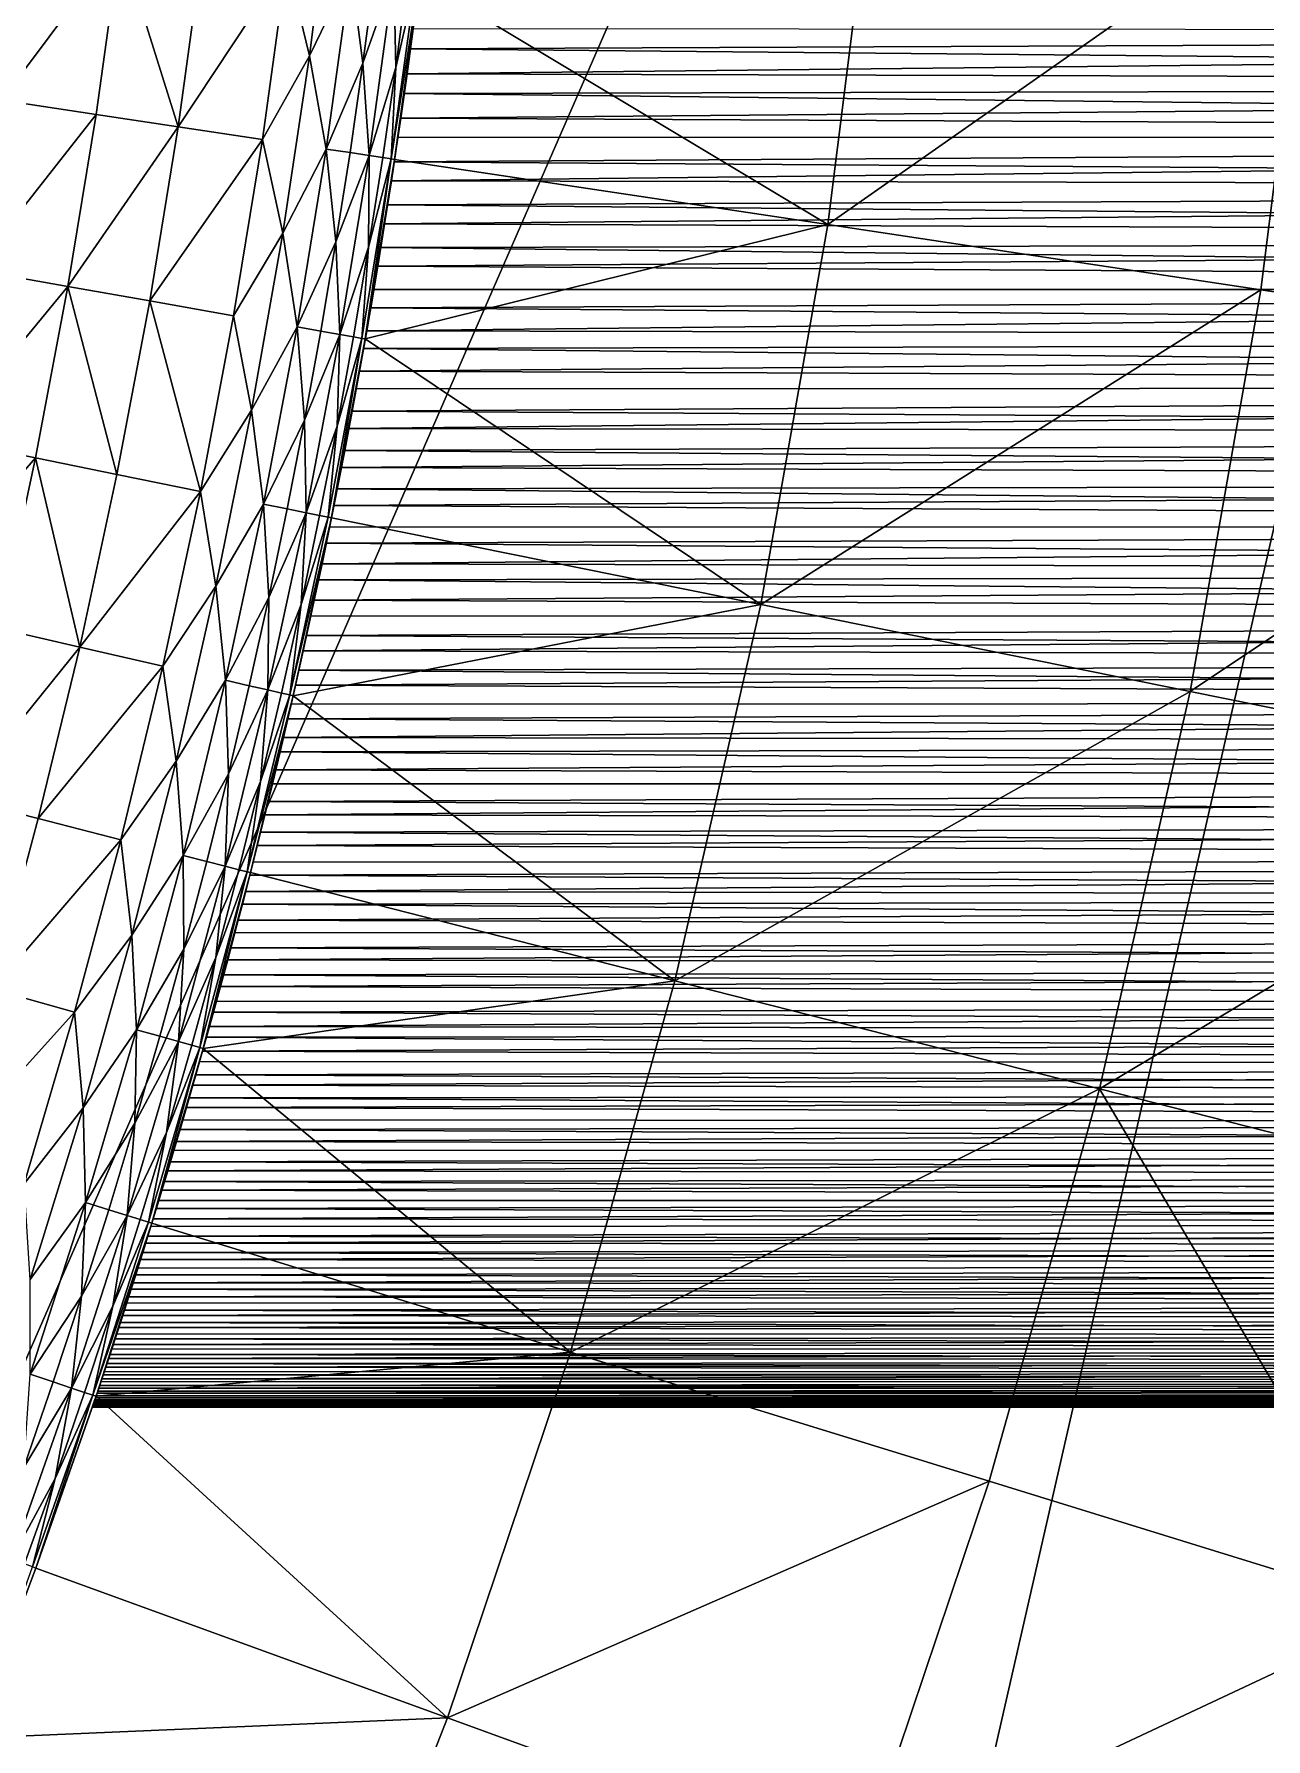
# Model space of a CAD drawing. Header units: millimetres. Extents: x -3250 to 6200, y -3250 to 3250.
# Drawn here: x 2349 to 2770, y -914 to -330 of the extents above; entities that cross this region are included whole.
import ezdxf

# ---------------------------------------------------------------- set-up
doc = ezdxf.new("R2010")
doc.units = ezdxf.units.MM
doc.header["$MEASUREMENT"] = 0
doc.layers.add('MESH_3D', color=2, linetype='CONTINUOUS')

msp = doc.modelspace()

# ---------------------------------------------------------------- linework, layer by layer
at = {"layer": 'MESH_3D'}
for points in [[(2150.48, 2436.79, 32500), (-2326.57, -2269.27, 32500), (3105.61, 957.95, 32500)], [(3105.61, 957.95, 32500), (-2326.57, -2269.27, 32500), (-1962.36, -2590.68, 32500)], [(3105.61, 957.95, 32500), (-1962.36, -2590.68, 32500), (-1625, -2814.58, 32500)], [(3105.61, 957.95, 32500), (-1625, -2814.58, 32500), (-723.19, -3168.52, 32500)], [(3105.61, 957.95, 32500), (-723.19, -3168.52, 32500), (1410.12, -2928.15, 32500)], [(3105.61, 957.95, 32500), (1410.12, -2928.15, 32500), (2382.42, -2210.56, 32500)], [(3105.61, 957.95, 32500), (2382.42, -2210.56, 32500), (3185.56, -643.97, 32500)], [(2636.83, -263.85, 24200), (2620.4, -394.96, 24200), (2480.6, -310.86, 24000)], [(2786.09, -278.79, 24400), (2620.4, -394.96, 24200), (2636.83, -263.85, 24200)], [(2450.56, -276.11, -205.25), (2442.91, -337.12, -205.25), (2435.18, -305.17, -238.11)], [(2450.56, -276.11, -205.25), (2457.04, -307.91, -171.85), (2442.91, -337.12, -205.25)], [(2786.09, -278.79, 24400), (2768.73, -417.32, 24400), (2620.4, -394.96, 24200)], [(2917.05, -439.67, 24600), (2768.73, -417.32, 24400), (2786.09, -278.79, 24400)], [(2378.03, -298.01, -355.73), (2337.52, -352.33, -406.77), (2345.58, -293.94, -406.77)], [(2378.03, -298.01, -355.73), (2369.86, -357.2, -355.73), (2337.52, -352.33, -406.77)], [(2397.94, -361.43, -303.82), (2369.86, -357.2, -355.73), (2378.03, -298.01, -355.73)], [(2406.21, -301.54, -303.82), (2397.94, -361.43, -303.82), (2378.03, -298.01, -355.73)], [(2435.18, -305.17, -238.11), (2397.94, -361.43, -303.82), (2406.21, -301.54, -303.82)], [(2435.18, -305.17, -238.11), (2426.81, -365.78, -238.11), (2397.94, -361.43, -303.82)], [(2442.91, -337.12, -205.25), (2426.81, -365.78, -238.11), (2435.18, -305.17, -238.11)], [(2442.91, -337.12, -205.25), (2457.04, -307.91, -171.85), (2448.6, -369.07, -171.85)], [(2461.23, -339.65, -138.74), (2448.6, -369.07, -171.85), (2457.04, -307.91, -171.85)], [(2465.27, -308.94, -138.74), (2461.23, -339.65, -138.74), (2457.04, -307.91, -171.85)], [(2465.27, -308.94, -138.74), (2471.79, -309.76, -105.25), (2461.23, -339.65, -138.74)], [(2461.23, -339.65, -138.74), (2471.79, -309.76, -105.25), (2463.3, -371.28, -105.25)], [(2472.43, -341.19, -71.93), (2463.3, -371.28, -105.25), (2471.79, -309.76, -105.25)], [(2479.43, -310.71, -38.42), (2480.6, -310.86), (2470.91, -372.43, -38.42)], [(2472.43, -341.19, -71.93), (2479.43, -310.71, -38.42), (2470.91, -372.43, -38.42)], [(2470.91, -372.43, -38.42), (2480.6, -310.86), (2472.08, -372.61)], [(2476.49, -310.34, -71.93), (2472.43, -341.19, -71.93), (2471.79, -309.76, -105.25)], [(2480.6, -310.86), (2477.49, -334.73, 473.39), (2472.08, -372.61)], [(2480.6, -310.86, 24000), (2472.08, -372.61, 24000), (2476.32, -343.29, 1922.6)], [(2620.4, -394.96, 24200), (2472.08, -372.61, 24000), (2480.6, -310.86, 24000)], [(2476.49, -310.34, -71.93), (2479.43, -310.71, -38.42), (2472.43, -341.19, -71.93)], [(2480.6, -310.86, 24000), (2476.32, -343.29, 1922.6), (2478.4, -327.92, 1929.7)], [(2480.6, -310.86), (2479.53, -319.26, 466.47), (2477.49, -334.73, 473.39)], [(2477.49, -334.73, 473.39), (2479.53, -319.26, 466.47), (3800, -329.03, 470.8)], [(2478.4, -327.92, 1929.7), (2476.32, -343.29, 1922.6), (3800, -329.03, 1929.2)], [(2476.32, -343.29, 1922.6), (3800, -347.11, 1920.78), (3800, -329.03, 1929.2)], [(2477.49, -334.73, 473.39), (3800, -329.03, 470.8), (3800, -347.11, 479.22)], [(2442.91, -337.12, -205.25), (2433.75, -397.92, -205.25), (2426.81, -365.78, -238.11)], [(2442.91, -337.12, -205.25), (2448.6, -369.07, -171.85), (2433.75, -397.92, -205.25)], [(2477.49, -334.73, 473.39), (2475.38, -350.01, 480.63), (2472.08, -372.61)], [(2475.38, -350.01, 480.63), (2477.49, -334.73, 473.39), (3800, -347.11, 479.22)], [(2461.23, -339.65, -138.74), (2456.8, -370.3, -138.74), (2448.6, -369.07, -171.85)], [(2461.23, -339.65, -138.74), (2463.3, -371.28, -105.25), (2456.8, -370.3, -138.74)], [(2472.43, -341.19, -71.93), (2467.98, -371.99, -71.93), (2463.3, -371.28, -105.25)], [(2472.43, -341.19, -71.93), (2470.91, -372.43, -38.42), (2467.98, -371.99, -71.93)], [(2472.08, -372.61, 24000), (2474.17, -358.47, 1915.19), (2476.32, -343.29, 1922.6)], [(2476.32, -343.29, 1922.6), (2474.17, -358.47, 1915.19), (3800, -347.11, 1920.78)], [(2475.38, -350.01, 480.63), (2473.2, -365.1, 488.17), (2472.08, -372.61)], [(2473.2, -365.1, 488.17), (2475.38, -350.01, 480.63), (3800, -364.97, 488.1)], [(2474.17, -358.47, 1915.19), (3800, -364.97, 1911.9), (3800, -347.11, 1920.78)], [(2475.38, -350.01, 480.63), (3800, -347.11, 479.22), (3800, -364.97, 488.1)], [(2369.86, -357.2, -355.73), (2328.01, -410.49, -406.77), (2337.52, -352.33, -406.77)], [(2369.86, -357.2, -355.73), (2360.22, -416.17, -355.73), (2328.01, -410.49, -406.77)], [(2397.94, -361.43, -303.82), (2360.22, -416.17, -355.73), (2369.86, -357.2, -355.73)], [(2397.94, -361.43, -303.82), (2388.19, -421.1, -303.82), (2360.22, -416.17, -355.73)], [(2426.81, -365.78, -238.11), (2388.19, -421.1, -303.82), (2397.94, -361.43, -303.82)], [(2472.08, -372.61, 24000), (2471.95, -373.45, 1907.49), (2474.17, -358.47, 1915.19)], [(2474.17, -358.47, 1915.19), (2471.95, -373.45, 1907.49), (3800, -364.97, 1911.9)], [(2426.81, -365.78, -238.11), (2416.94, -426.17, -238.11), (2388.19, -421.1, -303.82)], [(2433.75, -397.92, -205.25), (2416.94, -426.17, -238.11), (2426.81, -365.78, -238.11)], [(2470.95, -379.99, 496.01), (2473.2, -365.1, 488.17), (3800, -364.97, 488.1)], [(2470.95, -379.99, 496.01), (3800, -364.97, 488.1), (3800, -382.6, 497.42)], [(2473.2, -365.1, 488.17), (2470.95, -379.99, 496.01), (2472.08, -372.61)], [(2471.95, -373.45, 1907.49), (3800, -382.6, 1902.58), (3800, -364.97, 1911.9)], [(2433.75, -397.92, -205.25), (2448.6, -369.07, -171.85), (2438.64, -430, -171.85)], [(2451.99, -400.9, -138.74), (2438.64, -430, -171.85), (2448.6, -369.07, -171.85)], [(2456.8, -370.3, -138.74), (2451.99, -400.9, -138.74), (2448.6, -369.07, -171.85)], [(2456.8, -370.3, -138.74), (2463.3, -371.28, -105.25), (2451.99, -400.9, -138.74)], [(2451.99, -400.9, -138.74), (2463.3, -371.28, -105.25), (2453.28, -432.58, -105.25)], [(2463.15, -402.73, -71.93), (2453.28, -432.58, -105.25), (2463.3, -371.28, -105.25)], [(2470.91, -372.43, -38.42), (2462.02, -434.12), (2460.86, -433.92, -38.42)], [(2463.15, -402.73, -71.93), (2470.91, -372.43, -38.42), (2460.86, -433.92, -38.42)], [(2470.91, -372.43, -38.42), (2472.08, -372.61), (2462.02, -434.12)], [(2472.08, -372.61), (2466.29, -409.15, 512.54), (2462.02, -434.12)], [(2472.08, -372.61, 24000), (2462.02, -434.12, 24000), (2467.34, -402.8, 1891.2)], [(2620.4, -394.96, 24200), (2462.02, -434.12, 24000), (2472.08, -372.61, 24000)], [(2467.98, -371.99, -71.93), (2463.15, -402.73, -71.93), (2463.3, -371.28, -105.25)], [(2467.98, -371.99, -71.93), (2470.91, -372.43, -38.42), (2463.15, -402.73, -71.93)], [(2472.08, -372.61), (2468.65, -394.67, 504.13), (2466.29, -409.15, 512.54)], [(2472.08, -372.61, 24000), (2467.34, -402.8, 1891.2), (2469.67, -388.23, 1899.48)], [(2472.08, -372.61), (2470.95, -379.99, 496.01), (2468.65, -394.67, 504.13)], [(2472.08, -372.61, 24000), (2469.67, -388.23, 1899.48), (2471.95, -373.45, 1907.49)], [(2471.95, -373.45, 1907.49), (2469.67, -388.23, 1899.48), (3800, -382.6, 1902.58)], [(2468.65, -394.67, 504.13), (2470.95, -379.99, 496.01), (3800, -382.6, 497.42)], [(2468.65, -394.67, 504.13), (3800, -382.6, 497.42), (3800, -400, 507.18)], [(2469.67, -388.23, 1899.48), (3800, -400, 1892.82), (3800, -382.6, 1902.58)], [(2469.67, -388.23, 1899.48), (2467.34, -402.8, 1891.2), (3800, -400, 1892.82)], [(2620.4, -394.96, 24200), (2597.46, -525.09, 24200), (2462.02, -434.12, 24000)], [(2466.29, -409.15, 512.54), (2468.65, -394.67, 504.13), (3800, -400, 507.18)], [(2768.73, -417.32, 24400), (2597.46, -525.09, 24200), (2620.4, -394.96, 24200)], [(2433.75, -397.92, -205.25), (2423.07, -458.47, -205.25), (2416.94, -426.17, -238.11)], [(2433.75, -397.92, -205.25), (2438.64, -430, -171.85), (2423.07, -458.47, -205.25)], [(2451.99, -400.9, -138.74), (2446.81, -431.44, -138.74), (2438.64, -430, -171.85)], [(2451.99, -400.9, -138.74), (2453.28, -432.58, -105.25), (2446.81, -431.44, -138.74)], [(2463.15, -402.73, -71.93), (2457.94, -433.4, -71.93), (2453.28, -432.58, -105.25)], [(2463.15, -402.73, -71.93), (2460.86, -433.92, -38.42), (2457.94, -433.4, -71.93)], [(2462.02, -434.12, 24000), (2464.95, -417.15, 1882.63), (2467.34, -402.8, 1891.2)], [(2467.34, -402.8, 1891.2), (2464.95, -417.15, 1882.63), (3800, -417.15, 1882.63)], [(2466.29, -409.15, 512.54), (3800, -400, 507.18), (3800, -417.15, 517.37)], [(2467.34, -402.8, 1891.2), (3800, -417.15, 1882.63), (3800, -400, 1892.82)], [(2360.22, -416.17, -355.73), (2317.06, -468.4, -406.77), (2328.01, -410.49, -406.77)], [(2466.29, -409.15, 512.54), (2463.89, -423.4, 521.23), (2462.02, -434.12)], [(2463.89, -423.4, 521.23), (2466.29, -409.15, 512.54), (3800, -417.15, 517.37)], [(2360.22, -416.17, -355.73), (2349.11, -474.88, -355.73), (2317.06, -468.4, -406.77)], [(2376.95, -480.51, -303.82), (2349.11, -474.88, -355.73), (2360.22, -416.17, -355.73)], [(2388.19, -421.1, -303.82), (2376.95, -480.51, -303.82), (2360.22, -416.17, -355.73)], [(2462.02, -434.12, 24000), (2462.52, -431.29, 1873.79), (2464.95, -417.15, 1882.63)], [(2462.52, -431.29, 1873.79), (3800, -434.04, 1872.02), (3800, -417.15, 1882.63)], [(2464.95, -417.15, 1882.63), (2462.52, -431.29, 1873.79), (3800, -417.15, 1882.63)], [(2463.89, -423.4, 521.23), (3800, -417.15, 517.37), (3800, -434.04, 527.98)], [(2768.73, -417.32, 24400), (2744.48, -554.81, 24400), (2597.46, -525.09, 24200)], [(2917.05, -439.67, 24600), (2744.48, -554.81, 24400), (2768.73, -417.32, 24400)], [(2405.56, -486.3, -238.11), (2376.95, -480.51, -303.82), (2388.19, -421.1, -303.82)], [(2416.94, -426.17, -238.11), (2405.56, -486.3, -238.11), (2388.19, -421.1, -303.82)], [(2423.07, -458.47, -205.25), (2405.56, -486.3, -238.11), (2416.94, -426.17, -238.11)], [(2463.89, -423.4, 521.23), (2461.43, -437.43, 530.18), (2462.02, -434.12)], [(2461.43, -437.43, 530.18), (2463.89, -423.4, 521.23), (3800, -434.04, 527.98)], [(2423.07, -458.47, -205.25), (2438.64, -430, -171.85), (2427.16, -490.66, -171.85)], [(2441.24, -461.91, -138.74), (2427.16, -490.66, -171.85), (2438.64, -430, -171.85)], [(2446.81, -431.44, -138.74), (2441.24, -461.91, -138.74), (2438.64, -430, -171.85)], [(2446.81, -431.44, -138.74), (2453.28, -432.58, -105.25), (2441.24, -461.91, -138.74)], [(2462.02, -434.12, 24000), (2460.04, -445.19, 1864.68), (2462.52, -431.29, 1873.79)], [(2462.52, -431.29, 1873.79), (2460.04, -445.19, 1864.68), (3800, -434.04, 1872.02)], [(2441.24, -461.91, -138.74), (2453.28, -432.58, -105.25), (2441.73, -493.61, -105.25)], [(2452.35, -464.01, -71.93), (2441.73, -493.61, -105.25), (2453.28, -432.58, -105.25)], [(2460.86, -433.92, -38.42), (2450.43, -495.37), (2449.27, -495.13, -38.42)], [(2452.35, -464.01, -71.93), (2460.86, -433.92, -38.42), (2449.27, -495.13, -38.42)], [(2460.86, -433.92, -38.42), (2462.02, -434.12), (2450.43, -495.37)], [(2462.02, -434.12), (2456.41, -464.8, 548.87), (2450.43, -495.37)], [(2462.02, -434.12, 24000), (2450.43, -495.37, 24000), (2457.53, -458.86, 1855.32)], [(2597.46, -525.09, 24200), (2450.43, -495.37, 24000), (2462.02, -434.12, 24000)], [(2457.94, -433.4, -71.93), (2452.35, -464.01, -71.93), (2453.28, -432.58, -105.25)], [(2457.94, -433.4, -71.93), (2460.86, -433.92, -38.42), (2452.35, -464.01, -71.93)], [(2462.02, -434.12), (2458.94, -451.23, 539.4), (2456.41, -464.8, 548.87)], [(2462.02, -434.12, 24000), (2457.53, -458.86, 1855.32), (2460.04, -445.19, 1864.68)], [(2462.02, -434.12), (2461.43, -437.43, 530.18), (2458.94, -451.23, 539.4)], [(2458.94, -451.23, 539.4), (2461.43, -437.43, 530.18), (3800, -450.66, 539.01)], [(2460.04, -445.19, 1864.68), (3800, -450.66, 1860.99), (3800, -434.04, 1872.02)], [(2461.43, -437.43, 530.18), (3800, -434.04, 527.98), (3800, -450.66, 539.01)], [(2917.05, -439.67, 24600), (2891.51, -584.53, 24600), (2744.48, -554.81, 24400)], [(2460.04, -445.19, 1864.68), (2457.53, -458.86, 1855.32), (3800, -450.66, 1860.99)], [(2456.41, -464.8, 548.87), (2458.94, -451.23, 539.4), (3800, -450.66, 539.01)], [(2456.41, -464.8, 548.87), (3800, -450.66, 539.01), (3800, -466.99, 550.45)], [(2457.53, -458.86, 1855.32), (3800, -466.99, 1849.55), (3800, -450.66, 1860.99)], [(2423.07, -458.47, -205.25), (2410.89, -518.74, -205.25), (2405.56, -486.3, -238.11)], [(2423.07, -458.47, -205.25), (2427.16, -490.66, -171.85), (2410.89, -518.74, -205.25)], [(2450.43, -495.37, 24000), (2454.98, -472.3, 1845.71), (2457.53, -458.86, 1855.32)], [(2457.53, -458.86, 1855.32), (2454.98, -472.3, 1845.71), (3800, -466.99, 1849.55)], [(2441.24, -461.91, -138.74), (2435.29, -492.3, -138.74), (2427.16, -490.66, -171.85)], [(2441.24, -461.91, -138.74), (2441.73, -493.61, -105.25), (2435.29, -492.3, -138.74)], [(2452.35, -464.01, -71.93), (2446.37, -494.54, -71.93), (2441.73, -493.61, -105.25)], [(2452.35, -464.01, -71.93), (2449.27, -495.13, -38.42), (2446.37, -494.54, -71.93)], [(2456.41, -464.8, 548.87), (2453.85, -478.12, 558.59), (2450.43, -495.37)], [(2453.85, -478.12, 558.59), (2456.41, -464.8, 548.87), (3800, -466.99, 550.45)], [(2453.85, -478.12, 558.59), (3800, -466.99, 550.45), (3800, -483.04, 562.29)], [(2454.98, -472.3, 1845.71), (3800, -483.04, 1837.71), (3800, -466.99, 1849.55)], [(2349.11, -474.88, -355.73), (2304.66, -526.02, -406.77), (2317.06, -468.4, -406.77)], [(2450.43, -495.37, 24000), (2452.41, -485.48, 1835.85), (2454.98, -472.3, 1845.71)], [(2454.98, -472.3, 1845.71), (2452.41, -485.48, 1835.85), (3800, -483.04, 1837.71)], [(2349.11, -474.88, -355.73), (2336.54, -533.3, -355.73), (2304.66, -526.02, -406.77)], [(2364.23, -539.62, -303.82), (2336.54, -533.3, -355.73), (2349.11, -474.88, -355.73)], [(2376.95, -480.51, -303.82), (2364.23, -539.62, -303.82), (2349.11, -474.88, -355.73)], [(2453.85, -478.12, 558.59), (2451.27, -491.2, 568.55), (2450.43, -495.37)], [(2451.27, -491.2, 568.55), (2453.85, -478.12, 558.59), (3800, -483.04, 562.29)], [(2405.56, -486.3, -238.11), (2364.23, -539.62, -303.82), (2376.95, -480.51, -303.82)], [(2451.27, -491.2, 568.55), (3800, -483.04, 562.29), (3800, -498.79, 574.53)], [(2452.41, -485.48, 1835.85), (3800, -498.79, 1825.47), (3800, -483.04, 1837.71)], [(2405.56, -486.3, -238.11), (2392.69, -546.12, -238.11), (2364.23, -539.62, -303.82)], [(2410.89, -518.74, -205.25), (2392.69, -546.12, -238.11), (2405.56, -486.3, -238.11)], [(2450.43, -495.37, 24000), (2449.81, -498.42, 1825.76), (2452.41, -485.48, 1835.85)], [(2452.41, -485.48, 1835.85), (2449.81, -498.42, 1825.76), (3800, -498.79, 1825.47)], [(2410.89, -518.74, -205.25), (2427.16, -490.66, -171.85), (2414.18, -551.02, -171.85)], [(2428.96, -522.63, -138.74), (2414.18, -551.02, -171.85), (2427.16, -490.66, -171.85)], [(2435.29, -492.3, -138.74), (2428.96, -522.63, -138.74), (2427.16, -490.66, -171.85)], [(2428.96, -522.63, -138.74), (2441.73, -493.61, -105.25), (2428.66, -554.33, -105.25)], [(2440.01, -525, -71.93), (2428.66, -554.33, -105.25), (2441.73, -493.61, -105.25)], [(2435.29, -492.3, -138.74), (2441.73, -493.61, -105.25), (2428.96, -522.63, -138.74)], [(2449.27, -495.13, -38.42), (2450.43, -495.37), (2436.17, -556.04, -38.42)], [(2440.01, -525, -71.93), (2449.27, -495.13, -38.42), (2436.17, -556.04, -38.42)], [(2436.17, -556.04, -38.42), (2450.43, -495.37), (2437.32, -556.3)], [(2450.43, -495.37), (2443.41, -528.9, 599.78), (2437.32, -556.3)], [(2450.43, -495.37, 24000), (2437.32, -556.3, 24000), (2444.57, -523.53, 1804.91)], [(2597.46, -525.09, 24200), (2437.32, -556.3, 24000), (2450.43, -495.37, 24000)], [(2446.37, -494.54, -71.93), (2440.01, -525, -71.93), (2441.73, -493.61, -105.25)], [(2446.37, -494.54, -71.93), (2449.27, -495.13, -38.42), (2440.01, -525, -71.93)], [(2450.43, -495.37), (2446.04, -516.59, 589.16), (2443.41, -528.9, 599.78)], [(2450.43, -495.37, 24000), (2444.57, -523.53, 1804.91), (2447.2, -511.11, 1815.44)], [(2450.43, -495.37), (2448.66, -504.02, 578.74), (2446.04, -516.59, 589.16)], [(2450.43, -495.37, 24000), (2447.2, -511.11, 1815.44), (2449.81, -498.42, 1825.76)], [(2451.27, -491.2, 568.55), (2448.66, -504.02, 578.74), (2450.43, -495.37)], [(2448.66, -504.02, 578.74), (2451.27, -491.2, 568.55), (3800, -498.79, 574.53)], [(2449.81, -498.42, 1825.76), (2447.2, -511.11, 1815.44), (3800, -498.79, 1825.47)], [(2447.2, -511.11, 1815.44), (3800, -514.23, 1812.84), (3800, -498.79, 1825.47)], [(2448.66, -504.02, 578.74), (3800, -498.79, 574.53), (3800, -514.23, 587.16)], [(2446.04, -516.59, 589.16), (2448.66, -504.02, 578.74), (3800, -514.23, 587.16)], [(2447.2, -511.11, 1815.44), (2444.57, -523.53, 1804.91), (3800, -514.23, 1812.84)], [(2410.89, -518.74, -205.25), (2397.21, -578.68, -205.25), (2392.69, -546.12, -238.11)], [(2410.89, -518.74, -205.25), (2414.18, -551.02, -171.85), (2397.21, -578.68, -205.25)], [(2443.41, -528.9, 599.78), (2446.04, -516.59, 589.16), (3800, -529.35, 600.18)], [(2444.57, -523.53, 1804.91), (3800, -529.35, 1799.82), (3800, -514.23, 1812.84)], [(2446.04, -516.59, 589.16), (3800, -514.23, 587.16), (3800, -529.35, 600.18)], [(2428.96, -522.63, -138.74), (2422.26, -552.86, -138.74), (2414.18, -551.02, -171.85)], [(2428.96, -522.63, -138.74), (2428.66, -554.33, -105.25), (2422.26, -552.86, -138.74)], [(2440.01, -525, -71.93), (2433.28, -555.38, -71.93), (2428.66, -554.33, -105.25)], [(2440.01, -525, -71.93), (2436.17, -556.04, -38.42), (2433.28, -555.38, -71.93)], [(2437.32, -556.3, 24000), (2441.93, -535.7, 1794.16), (2444.57, -523.53, 1804.91)], [(2597.46, -525.09, 24200), (2568.05, -653.91, 24200), (2437.32, -556.3, 24000)], [(2444.57, -523.53, 1804.91), (2441.93, -535.7, 1794.16), (3800, -529.35, 1799.82)], [(2744.48, -554.81, 24400), (2568.05, -653.91, 24200), (2597.46, -525.09, 24200)], [(2443.41, -528.9, 599.78), (2440.77, -540.95, 610.61), (2437.32, -556.3)], [(2440.77, -540.95, 610.61), (2443.41, -528.9, 599.78), (3800, -529.35, 600.18)], [(2440.77, -540.95, 610.61), (3800, -529.35, 600.18), (3800, -544.14, 613.56)], [(2441.93, -535.7, 1794.16), (3800, -544.14, 1786.44), (3800, -529.35, 1799.82)], [(2364.23, -539.62, -303.82), (2322.52, -591.39, -355.73), (2336.54, -533.3, -355.73)], [(2437.32, -556.3, 24000), (2439.29, -547.59, 1783.22), (2441.93, -535.7, 1794.16)], [(2441.93, -535.7, 1794.16), (2439.29, -547.59, 1783.22), (3800, -544.14, 1786.44)], [(2364.23, -539.62, -303.82), (2350.04, -598.39, -303.82), (2322.52, -591.39, -355.73)], [(2392.69, -546.12, -238.11), (2350.04, -598.39, -303.82), (2364.23, -539.62, -303.82)], [(2440.77, -540.95, 610.61), (2438.13, -552.72, 621.64), (2437.32, -556.3)], [(2438.13, -552.72, 621.64), (2440.77, -540.95, 610.61), (3800, -544.14, 613.56)], [(2392.69, -546.12, -238.11), (2378.33, -605.6, -238.11), (2350.04, -598.39, -303.82)], [(2397.21, -578.68, -205.25), (2378.33, -605.6, -238.11), (2392.69, -546.12, -238.11)], [(2437.32, -556.3, 24000), (2436.65, -559.21, 1772.09), (2439.29, -547.59, 1783.22)], [(2439.29, -547.59, 1783.22), (2436.65, -559.21, 1772.09), (3800, -558.59, 1772.69)], [(2438.13, -552.72, 621.64), (3800, -544.14, 613.56), (3800, -558.59, 627.31)], [(2439.29, -547.59, 1783.22), (3800, -558.59, 1772.69), (3800, -544.14, 1786.44)], [(2397.21, -578.68, -205.25), (2414.18, -551.02, -171.85), (2399.69, -611.04, -171.85)], [(2415.18, -583.02, -138.74), (2399.69, -611.04, -171.85), (2414.18, -551.02, -171.85)], [(2415.18, -583.02, -138.74), (2428.66, -554.33, -105.25), (2414.09, -614.7, -105.25)], [(2426.17, -585.67, -71.93), (2414.09, -614.7, -105.25), (2428.66, -554.33, -105.25)], [(2422.26, -552.86, -138.74), (2415.18, -583.02, -138.74), (2414.18, -551.02, -171.85)], [(2422.26, -552.86, -138.74), (2428.66, -554.33, -105.25), (2415.18, -583.02, -138.74)], [(2433.28, -555.38, -71.93), (2426.17, -585.67, -71.93), (2428.66, -554.33, -105.25)], [(2438.13, -552.72, 621.64), (2435.5, -564.22, 632.86), (2437.32, -556.3)], [(2435.5, -564.22, 632.86), (2438.13, -552.72, 621.64), (3800, -558.59, 627.31)], [(2436.17, -556.04, -38.42), (2437.32, -556.3), (2421.55, -616.6, -38.42)], [(2426.17, -585.67, -71.93), (2436.17, -556.04, -38.42), (2421.55, -616.6, -38.42)], [(2421.55, -616.6, -38.42), (2437.32, -556.3), (2422.69, -616.89)], [(2437.32, -556.3), (2430.25, -586.43, 655.85), (2422.69, -616.89)], [(2437.32, -556.3, 24000), (2422.69, -616.89, 24000), (2431.4, -581.65, 1749.26)], [(2568.05, -653.91, 24200), (2422.69, -616.89, 24000), (2437.32, -556.3, 24000)], [(2433.28, -555.38, -71.93), (2436.17, -556.04, -38.42), (2426.17, -585.67, -71.93)], [(2437.32, -556.3), (2432.87, -575.46, 644.26), (2430.25, -586.43, 655.85)], [(2437.32, -556.3, 24000), (2431.4, -581.65, 1749.26), (2434.02, -570.56, 1760.77)], [(2437.32, -556.3), (2435.5, -564.22, 632.86), (2432.87, -575.46, 644.26)], [(2437.32, -556.3, 24000), (2434.02, -570.56, 1760.77), (2436.65, -559.21, 1772.09)], [(2434.02, -570.56, 1760.77), (3800, -572.69, 1758.59), (3800, -558.59, 1772.69)], [(2436.65, -559.21, 1772.09), (2434.02, -570.56, 1760.77), (3800, -558.59, 1772.69)], [(2435.5, -564.22, 632.86), (3800, -558.59, 627.31), (3800, -572.69, 641.41)], [(2744.48, -554.81, 24400), (2713.42, -690.92, 24400), (2568.05, -653.91, 24200)], [(2891.51, -584.53, 24600), (2713.42, -690.92, 24400), (2744.48, -554.81, 24400)], [(2432.87, -575.46, 644.26), (2435.5, -564.22, 632.86), (3800, -572.69, 641.41)], [(2434.02, -570.56, 1760.77), (2431.4, -581.65, 1749.26), (3800, -572.69, 1758.59)], [(2430.25, -586.43, 655.85), (2432.87, -575.46, 644.26), (3800, -586.44, 655.86)], [(2431.4, -581.65, 1749.26), (3800, -586.44, 1744.14), (3800, -572.69, 1758.59)], [(2432.87, -575.46, 644.26), (3800, -572.69, 641.41), (3800, -586.44, 655.86)], [(2397.21, -578.68, -205.25), (2382.04, -638.26, -205.25), (2378.33, -605.6, -238.11)], [(2397.21, -578.68, -205.25), (2399.69, -611.04, -171.85), (2382.04, -638.26, -205.25)], [(2415.18, -583.02, -138.74), (2407.72, -613.08, -138.74), (2399.69, -611.04, -171.85)], [(2415.18, -583.02, -138.74), (2414.09, -614.7, -105.25), (2407.72, -613.08, -138.74)], [(2422.69, -616.89, 24000), (2428.78, -592.47, 1737.57), (2431.4, -581.65, 1749.26)], [(2431.4, -581.65, 1749.26), (2428.78, -592.47, 1737.57), (3800, -586.44, 1744.14)], [(2426.17, -585.67, -71.93), (2418.68, -615.87, -71.93), (2414.09, -614.7, -105.25)], [(2426.17, -585.67, -71.93), (2421.55, -616.6, -38.42), (2418.68, -615.87, -71.93)], [(2430.25, -586.43, 655.85), (2427.64, -597.14, 667.63), (2422.69, -616.89)], [(2427.64, -597.14, 667.63), (2430.25, -586.43, 655.85), (3800, -586.44, 655.86)], [(2427.64, -597.14, 667.63), (3800, -586.44, 655.86), (3800, -599.82, 670.65)], [(2428.78, -592.47, 1737.57), (3800, -599.82, 1729.35), (3800, -586.44, 1744.14)], [(2891.51, -584.53, 24600), (2858.78, -727.93, 24600), (2713.42, -690.92, 24400)], [(2350.04, -598.39, -303.82), (2334.39, -656.8, -303.82), (2322.52, -591.39, -355.73)], [(2422.69, -616.89, 24000), (2426.18, -603.04, 1725.69), (2428.78, -592.47, 1737.57)], [(2428.78, -592.47, 1737.57), (2426.18, -603.04, 1725.69), (3800, -599.82, 1729.35)], [(2378.33, -605.6, -238.11), (2334.39, -656.8, -303.82), (2350.04, -598.39, -303.82)], [(2427.64, -597.14, 667.63), (2425.04, -607.59, 679.59), (2422.69, -616.89)], [(2425.04, -607.59, 679.59), (2427.64, -597.14, 667.63), (3800, -599.82, 670.65)], [(2425.04, -607.59, 679.59), (3800, -599.82, 670.65), (3800, -612.84, 685.77)], [(2426.18, -603.04, 1725.69), (3800, -612.84, 1714.23), (3800, -599.82, 1729.35)], [(2378.33, -605.6, -238.11), (2362.5, -664.7, -238.11), (2334.39, -656.8, -303.82)], [(2382.04, -638.26, -205.25), (2362.5, -664.7, -238.11), (2378.33, -605.6, -238.11)], [(2422.69, -616.89, 24000), (2423.6, -613.34, 1713.63), (2426.18, -603.04, 1725.69)], [(2426.18, -603.04, 1725.69), (2423.6, -613.34, 1713.63), (3800, -612.84, 1714.23)], [(2382.04, -638.26, -205.25), (2399.69, -611.04, -171.85), (2383.71, -670.67, -171.85)], [(2399.89, -643.05, -138.74), (2383.71, -670.67, -171.85), (2399.69, -611.04, -171.85)], [(2407.72, -613.08, -138.74), (2399.89, -643.05, -138.74), (2399.69, -611.04, -171.85)], [(2421.03, -623.38, 1701.4), (3800, -625.47, 1698.79), (3800, -612.84, 1714.23)], [(2423.6, -613.34, 1713.63), (2421.03, -623.38, 1701.4), (3800, -612.84, 1714.23)], [(2425.04, -607.59, 679.59), (2422.47, -617.78, 691.72), (2422.69, -616.89)], [(2422.47, -617.78, 691.72), (2425.04, -607.59, 679.59), (3800, -612.84, 685.77)], [(2422.47, -617.78, 691.72), (3800, -612.84, 685.77), (3800, -625.47, 701.21)], [(2399.89, -643.05, -138.74), (2414.09, -614.7, -105.25), (2398.01, -674.7, -105.25)], [(2410.81, -645.98, -71.93), (2398.01, -674.7, -105.25), (2414.09, -614.7, -105.25)], [(2407.72, -613.08, -138.74), (2414.09, -614.7, -105.25), (2399.89, -643.05, -138.74)], [(2421.55, -616.6, -38.42), (2406.56, -677.1), (2405.42, -676.78, -38.42)], [(2410.81, -645.98, -71.93), (2421.55, -616.6, -38.42), (2405.42, -676.78, -38.42)], [(2421.55, -616.6, -38.42), (2422.69, -616.89), (2406.56, -677.1)], [(2422.69, -616.89), (2414.9, -646.74, 729.12), (2406.56, -677.1)], [(2422.69, -616.89, 24000), (2406.56, -677.1, 24000), (2415.99, -642.65, 1676.44)], [(2568.05, -653.91, 24200), (2406.56, -677.1, 24000), (2422.69, -616.89, 24000)], [(2418.68, -615.87, -71.93), (2410.81, -645.98, -71.93), (2414.09, -614.7, -105.25)], [(2418.68, -615.87, -71.93), (2421.55, -616.6, -38.42), (2410.81, -645.98, -71.93)], [(2422.69, -616.89), (2417.39, -637.36, 716.49), (2414.9, -646.74, 729.12)], [(2422.69, -616.89, 24000), (2415.99, -642.65, 1676.44), (2418.5, -633.15, 1689)], [(2422.69, -616.89), (2419.92, -627.7, 704.02), (2417.39, -637.36, 716.49)], [(2422.69, -616.89, 24000), (2418.5, -633.15, 1689), (2421.03, -623.38, 1701.4)], [(2422.47, -617.78, 691.72), (2419.92, -627.7, 704.02), (2422.69, -616.89)], [(2419.92, -627.7, 704.02), (2422.47, -617.78, 691.72), (3800, -625.47, 701.21)], [(2422.69, -616.89, 24000), (2421.03, -623.38, 1701.4), (2423.6, -613.34, 1713.63)], [(2421.03, -623.38, 1701.4), (2418.5, -633.15, 1689), (3800, -625.47, 1698.79)], [(2417.39, -637.36, 716.49), (2419.92, -627.7, 704.02), (3800, -637.71, 716.96)], [(2418.5, -633.15, 1689), (3800, -637.71, 1683.04), (3800, -625.47, 1698.79)], [(2419.92, -627.7, 704.02), (3800, -625.47, 701.21), (3800, -637.71, 716.96)], [(2418.5, -633.15, 1689), (2415.99, -642.65, 1676.44), (3800, -637.71, 1683.04)], [(2382.04, -638.26, -205.25), (2365.38, -697.45, -205.25), (2362.5, -664.7, -238.11)], [(2382.04, -638.26, -205.25), (2383.71, -670.67, -171.85), (2365.38, -697.45, -205.25)], [(2414.9, -646.74, 729.12), (2417.39, -637.36, 716.49), (3800, -637.71, 716.96)], [(2414.9, -646.74, 729.12), (3800, -637.71, 716.96), (3800, -649.55, 733.01)], [(2415.99, -642.65, 1676.44), (3800, -649.55, 1666.99), (3800, -637.71, 1683.04)], [(3185.56, -643.97, 32500), (2382.42, -2210.56, 32500), (2814.58, -1625, 32500)], [(2399.89, -643.05, -138.74), (2391.69, -672.92, -138.74), (2383.71, -670.67, -171.85)], [(2399.89, -643.05, -138.74), (2398.01, -674.7, -105.25), (2391.69, -672.92, -138.74)], [(2410.81, -645.98, -71.93), (2402.57, -675.98, -71.93), (2398.01, -674.7, -105.25)], [(2410.81, -645.98, -71.93), (2405.42, -676.78, -38.42), (2402.57, -675.98, -71.93)], [(2406.56, -677.1, 24000), (2413.51, -651.89, 1663.73), (2415.99, -642.65, 1676.44)], [(2414.9, -646.74, 729.12), (2412.44, -655.86, 741.91), (2406.56, -677.1)], [(2412.44, -655.86, 741.91), (2414.9, -646.74, 729.12), (3800, -649.55, 733.01)], [(2415.99, -642.65, 1676.44), (2413.51, -651.89, 1663.73), (3800, -649.55, 1666.99)], [(2406.56, -677.1, 24000), (2411.07, -660.85, 1650.86), (2413.51, -651.89, 1663.73)], [(2413.51, -651.89, 1663.73), (2411.07, -660.85, 1650.86), (3800, -660.99, 1650.66)], [(2412.44, -655.86, 741.91), (3800, -649.55, 733.01), (3800, -660.99, 749.34)], [(2413.51, -651.89, 1663.73), (3800, -660.99, 1650.66), (3800, -649.55, 1666.99)], [(2362.5, -664.7, -238.11), (2317.29, -714.79, -303.82), (2334.39, -656.8, -303.82)], [(2568.05, -653.91, 24200), (2532.27, -781.1, 24200), (2406.56, -677.1, 24000)], [(2412.44, -655.86, 741.91), (2410.01, -664.71, 754.84), (2406.56, -677.1)], [(2410.01, -664.71, 754.84), (2412.44, -655.86, 741.91), (3800, -660.99, 749.34)], [(2713.42, -690.92, 24400), (2532.27, -781.1, 24200), (2568.05, -653.91, 24200)], [(2362.5, -664.7, -238.11), (2345.19, -723.4, -238.11), (2317.29, -714.79, -303.82)], [(2365.38, -697.45, -205.25), (2345.19, -723.4, -238.11), (2362.5, -664.7, -238.11)], [(2406.56, -677.1, 24000), (2408.67, -669.55, 1637.84), (2411.07, -660.85, 1650.86)], [(2410.01, -664.71, 754.84), (2407.63, -673.28, 767.92), (2406.56, -677.1)], [(2407.63, -673.28, 767.92), (2410.01, -664.71, 754.84), (3800, -672.02, 765.96)], [(2411.07, -660.85, 1650.86), (2408.67, -669.55, 1637.84), (3800, -660.99, 1650.66)], [(2408.67, -669.55, 1637.84), (3800, -672.02, 1634.04), (3800, -660.99, 1650.66)], [(2410.01, -664.71, 754.84), (3800, -660.99, 749.34), (3800, -672.02, 765.96)], [(2365.38, -697.45, -205.25), (2383.71, -670.67, -171.85), (2366.25, -729.89, -171.85)], [(2383.12, -702.68, -138.74), (2366.25, -729.89, -171.85), (2383.71, -670.67, -171.85)], [(2391.69, -672.92, -138.74), (2383.12, -702.68, -138.74), (2383.71, -670.67, -171.85)], [(2406.56, -677.1, 24000), (2406.32, -677.97, 1624.69), (2408.67, -669.55, 1637.84)], [(2408.67, -669.55, 1637.84), (2406.32, -677.97, 1624.69), (3800, -672.02, 1634.04)], [(2383.12, -702.68, -138.74), (2398.01, -674.7, -105.25), (2380.45, -734.27, -105.25)], [(2393.96, -705.88, -71.93), (2380.45, -734.27, -105.25), (2398.01, -674.7, -105.25)], [(2391.69, -672.92, -138.74), (2398.01, -674.7, -105.25), (2383.12, -702.68, -138.74)], [(2405.42, -676.78, -38.42), (2388.93, -736.89), (2387.8, -736.54, -38.42)], [(2393.96, -705.88, -71.93), (2405.42, -676.78, -38.42), (2387.8, -736.54, -38.42)], [(2405.42, -676.78, -38.42), (2406.56, -677.1), (2388.93, -736.89)], [(2406.56, -677.1), (2398.58, -704.83, 821.57), (2388.93, -736.89)], [(2406.56, -677.1, 24000), (2388.93, -736.89, 24000), (2397.39, -708.9, 1570.75)], [(2532.27, -781.1, 24200), (2388.93, -736.89, 24000), (2406.56, -677.1, 24000)], [(2402.57, -675.98, -71.93), (2393.96, -705.88, -71.93), (2398.01, -674.7, -105.25)], [(2402.57, -675.98, -71.93), (2405.42, -676.78, -38.42), (2393.96, -705.88, -71.93)], [(2406.56, -677.1, 24000), (2397.39, -708.9, 1570.75), (2399.54, -701.58, 1584.43)], [(2406.56, -677.1), (2400.77, -697.36, 807.97), (2398.58, -704.83, 821.57)], [(2406.56, -677.1, 24000), (2399.54, -701.58, 1584.43), (2401.75, -693.99, 1597.97)], [(2406.56, -677.1), (2403.01, -689.61, 794.49), (2400.77, -697.36, 807.97)], [(2406.56, -677.1, 24000), (2401.75, -693.99, 1597.97), (2404.01, -686.11, 1611.4)], [(2406.56, -677.1), (2405.3, -681.58, 781.13), (2403.01, -689.61, 794.49)], [(2406.56, -677.1, 24000), (2404.01, -686.11, 1611.4), (2406.32, -677.97, 1624.69)], [(2407.63, -673.28, 767.92), (2405.3, -681.58, 781.13), (2406.56, -677.1)], [(2405.3, -681.58, 781.13), (2407.63, -673.28, 767.92), (3800, -682.63, 782.85)], [(2406.32, -677.97, 1624.69), (3800, -682.63, 1617.15), (3800, -672.02, 1634.04)], [(2407.63, -673.28, 767.92), (3800, -672.02, 765.96), (3800, -682.63, 782.85)], [(2403.01, -689.61, 794.49), (2405.3, -681.58, 781.13), (3800, -682.63, 782.85)], [(2403.01, -689.61, 794.49), (3800, -682.63, 782.85), (3800, -692.82, 800)], [(2406.32, -677.97, 1624.69), (2404.01, -686.11, 1611.4), (3800, -682.63, 1617.15)], [(2404.01, -686.11, 1611.4), (3800, -692.82, 1600), (3800, -682.63, 1617.15)], [(2404.01, -686.11, 1611.4), (2401.75, -693.99, 1597.97), (3800, -692.82, 1600)], [(2401.75, -693.99, 1597.97), (2399.54, -701.58, 1584.43), (3800, -702.58, 1582.6)], [(2400.77, -697.36, 807.97), (2403.01, -689.61, 794.49), (3800, -692.82, 800)], [(2400.77, -697.36, 807.97), (3800, -692.82, 800), (3800, -702.58, 817.4)], [(2401.75, -693.99, 1597.97), (3800, -702.58, 1582.6), (3800, -692.82, 1600)], [(2713.42, -690.92, 24400), (2675.6, -825.31, 24400), (2532.27, -781.1, 24200)], [(2818.94, -869.53, 24600), (2675.6, -825.31, 24400), (2713.42, -690.92, 24400)], [(2858.78, -727.93, 24600), (2818.94, -869.53, 24600), (2713.42, -690.92, 24400)], [(2365.38, -697.45, -205.25), (2347.26, -756.21, -205.25), (2345.19, -723.4, -238.11)], [(2365.38, -697.45, -205.25), (2366.25, -729.89, -171.85), (2347.26, -756.21, -205.25)], [(2398.58, -704.83, 821.57), (2400.77, -697.36, 807.97), (3800, -702.58, 817.4)], [(2383.12, -702.68, -138.74), (2374.17, -732.33, -138.74), (2366.25, -729.89, -171.85)], [(2383.12, -702.68, -138.74), (2380.45, -734.27, -105.25), (2374.17, -732.33, -138.74)], [(2393.96, -705.88, -71.93), (2384.97, -735.67, -71.93), (2380.45, -734.27, -105.25)], [(2393.96, -705.88, -71.93), (2387.8, -736.54, -38.42), (2384.97, -735.67, -71.93)], [(2398.58, -704.83, 821.57), (2396.46, -712.03, 835.29), (2388.93, -736.89)], [(2396.46, -712.03, 835.29), (2398.58, -704.83, 821.57), (3800, -711.9, 835.03)], [(2399.54, -701.58, 1584.43), (2397.39, -708.9, 1570.75), (3800, -702.58, 1582.6)], [(2397.39, -708.9, 1570.75), (3800, -711.9, 1564.97), (3800, -702.58, 1582.6)], [(2398.58, -704.83, 821.57), (3800, -702.58, 817.4), (3800, -711.9, 835.03)], [(2388.93, -736.89, 24000), (2395.29, -715.94, 1556.97), (2397.39, -708.9, 1570.75)], [(2396.46, -712.03, 835.29), (2394.39, -718.95, 849.13), (2388.93, -736.89)], [(2394.39, -718.95, 849.13), (3800, -711.9, 835.03), (3800, -720.78, 852.89)], [(2394.39, -718.95, 849.13), (2396.46, -712.03, 835.29), (3800, -711.9, 835.03)], [(2397.39, -708.9, 1570.75), (2395.29, -715.94, 1556.97), (3800, -711.9, 1564.97)], [(2395.29, -715.94, 1556.97), (3800, -720.78, 1547.11), (3800, -711.9, 1564.97)], [(2388.93, -736.89, 24000), (2393.26, -722.71, 1543.07), (2395.29, -715.94, 1556.97)], [(2395.29, -715.94, 1556.97), (2393.26, -722.71, 1543.07), (3800, -720.78, 1547.11)], [(2394.39, -718.95, 849.13), (2392.39, -725.59, 863.08), (2388.93, -736.89)], [(2388.93, -736.89, 24000), (2391.29, -729.19, 1529.06), (2393.26, -722.71, 1543.07)], [(2393.26, -722.71, 1543.07), (2391.29, -729.19, 1529.06), (3800, -729.2, 1529.03)], [(2392.39, -725.59, 863.08), (2394.39, -718.95, 849.13), (3800, -720.78, 852.89)], [(2392.39, -725.59, 863.08), (3800, -720.78, 852.89), (3800, -729.2, 870.97)], [(2393.26, -722.71, 1543.07), (3800, -729.2, 1529.03), (3800, -720.78, 1547.11)], [(2392.39, -725.59, 863.08), (2390.45, -731.95, 877.13), (2388.93, -736.89)], [(2388.93, -736.89, 24000), (2389.39, -735.39, 1514.96), (2391.29, -729.19, 1529.06)], [(2391.29, -729.19, 1529.06), (2389.39, -735.39, 1514.96), (3800, -729.2, 1529.03)], [(2389.39, -735.39, 1514.96), (3800, -737.18, 1510.75), (3800, -729.2, 1529.03)], [(2390.45, -731.95, 877.13), (2392.39, -725.59, 863.08), (3800, -729.2, 870.97)], [(2390.45, -731.95, 877.13), (3800, -729.2, 870.97), (3800, -737.18, 889.25)], [(2347.26, -756.21, -205.25), (2366.25, -729.89, -171.85), (2347.31, -788.66, -171.85)], [(2364.86, -761.87, -138.74), (2347.31, -788.66, -171.85), (2366.25, -729.89, -171.85)], [(2364.86, -761.87, -138.74), (2380.45, -734.27, -105.25), (2361.4, -793.39, -105.25)], [(2375.62, -765.34, -71.93), (2361.4, -793.39, -105.25), (2380.45, -734.27, -105.25)], [(2374.17, -732.33, -138.74), (2364.86, -761.87, -138.74), (2366.25, -729.89, -171.85)], [(2374.17, -732.33, -138.74), (2380.45, -734.27, -105.25), (2364.86, -761.87, -138.74)], [(2384.97, -735.67, -71.93), (2375.62, -765.34, -71.93), (2380.45, -734.27, -105.25)], [(2388.93, -736.89, 24000), (2387.56, -741.32, 1500.75), (2389.39, -735.39, 1514.96)], [(2389.39, -735.39, 1514.96), (2387.56, -741.32, 1500.75), (3800, -737.18, 1510.75)], [(2390.45, -731.95, 877.13), (2388.58, -738.03, 891.28), (2388.93, -736.89)], [(2388.58, -738.03, 891.28), (2390.45, -731.95, 877.13), (3800, -737.18, 889.25)], [(2387.8, -736.54, -38.42), (2388.93, -736.89), (2368.7, -795.84, -38.42)], [(2375.62, -765.34, -71.93), (2387.8, -736.54, -38.42), (2368.7, -795.84, -38.42)], [(2368.7, -795.84, -38.42), (2388.93, -736.89), (2369.82, -796.22)], [(2388.93, -736.89), (2380.33, -764.2, 963.37), (2369.82, -796.22)], [(2388.93, -736.89, 24000), (2369.82, -796.22, 24000), (2379.53, -766.69, 1428.44)], [(2532.27, -781.1, 24200), (2369.82, -796.22, 24000), (2388.93, -736.89, 24000)], [(2384.97, -735.67, -71.93), (2387.8, -736.54, -38.42), (2375.62, -765.34, -71.93)], [(2388.93, -736.89, 24000), (2379.53, -766.69, 1428.44), (2380.98, -762.18, 1443.06)], [(2388.93, -736.89), (2381.83, -759.54, 948.79), (2380.33, -764.2, 963.37)], [(2388.93, -736.89, 24000), (2380.98, -762.18, 1443.06), (2382.51, -757.39, 1457.6)], [(2388.93, -736.89), (2383.4, -754.58, 934.29), (2381.83, -759.54, 948.79)], [(2388.93, -736.89, 24000), (2382.51, -757.39, 1457.6), (2384.12, -752.31, 1472.07)], [(2388.93, -736.89), (2385.05, -749.35, 919.86), (2383.4, -754.58, 934.29)], [(2388.93, -736.89, 24000), (2384.12, -752.31, 1472.07), (2385.8, -746.96, 1486.46)], [(2388.93, -736.89), (2386.78, -743.83, 905.53), (2385.05, -749.35, 919.86)], [(2388.93, -736.89, 24000), (2385.8, -746.96, 1486.46), (2387.56, -741.32, 1500.75)], [(2387.56, -741.32, 1500.75), (2385.8, -746.96, 1486.46), (3800, -744.7, 1492.27)], [(2388.58, -738.03, 891.28), (2386.78, -743.83, 905.53), (2388.93, -736.89)], [(2386.78, -743.83, 905.53), (3800, -737.18, 889.25), (3800, -744.7, 907.73)], [(2386.78, -743.83, 905.53), (2388.58, -738.03, 891.28), (3800, -737.18, 889.25)], [(2387.56, -741.32, 1500.75), (3800, -744.7, 1492.27), (3800, -737.18, 1510.75)], [(2385.8, -746.96, 1486.46), (2384.12, -752.31, 1472.07), (3800, -751.75, 1473.62)], [(2385.05, -749.35, 919.86), (2386.78, -743.83, 905.53), (3800, -744.7, 907.73)], [(2385.05, -749.35, 919.86), (3800, -744.7, 907.73), (3800, -751.75, 926.38)], [(2385.8, -746.96, 1486.46), (3800, -751.75, 1473.62), (3800, -744.7, 1492.27)], [(2382.51, -757.39, 1457.6), (3800, -758.34, 1454.79), (3800, -751.75, 1473.62)], [(2384.12, -752.31, 1472.07), (2382.51, -757.39, 1457.6), (3800, -751.75, 1473.62)], [(2383.4, -754.58, 934.29), (2385.05, -749.35, 919.86), (3800, -751.75, 926.38)], [(2383.4, -754.58, 934.29), (3800, -751.75, 926.38), (3800, -758.34, 945.21)], [(2382.51, -757.39, 1457.6), (2380.98, -762.18, 1443.06), (3800, -758.34, 1454.79)], [(2380.98, -762.18, 1443.06), (3800, -764.46, 1435.8), (3800, -758.34, 1454.79)], [(2381.83, -759.54, 948.79), (2383.4, -754.58, 934.29), (3800, -758.34, 945.21)], [(2381.83, -759.54, 948.79), (3800, -758.34, 945.21), (3800, -764.46, 964.2)], [(2364.86, -761.87, -138.74), (2355.18, -791.3, -138.74), (2347.31, -788.66, -171.85)], [(2364.86, -761.87, -138.74), (2361.4, -793.39, -105.25), (2355.18, -791.3, -138.74)], [(2380.33, -764.2, 963.37), (2378.92, -768.59, 978.02), (2369.82, -796.22)], [(2378.92, -768.59, 978.02), (2380.33, -764.2, 963.37), (3800, -764.46, 964.2)], [(2378.92, -768.59, 978.02), (3800, -764.46, 964.2), (3800, -770.1, 983.33)], [(2380.98, -762.18, 1443.06), (2379.53, -766.69, 1428.44), (3800, -764.46, 1435.8)], [(2379.53, -766.69, 1428.44), (3800, -770.1, 1416.67), (3800, -764.46, 1435.8)], [(2380.33, -764.2, 963.37), (2381.83, -759.54, 948.79), (3800, -764.46, 964.2)], [(2375.62, -765.34, -71.93), (2365.89, -794.9, -71.93), (2361.4, -793.39, -105.25)], [(2375.62, -765.34, -71.93), (2368.7, -795.84, -38.42), (2365.89, -794.9, -71.93)], [(2369.82, -796.22, 24000), (2378.17, -770.92, 1413.75), (2379.53, -766.69, 1428.44)], [(2378.92, -768.59, 978.02), (2377.59, -772.69, 992.74), (2369.82, -796.22)], [(2377.59, -772.69, 992.74), (2378.92, -768.59, 978.02), (3800, -770.1, 983.33)], [(2377.59, -772.69, 992.74), (3800, -770.1, 983.33), (3800, -775.26, 1002.59)], [(2379.53, -766.69, 1428.44), (2378.17, -770.92, 1413.75), (3800, -770.1, 1416.67)], [(2378.17, -770.92, 1413.75), (3800, -775.26, 1397.41), (3800, -770.1, 1416.67)], [(2369.82, -796.22, 24000), (2376.89, -774.86, 1398.99), (2378.17, -770.92, 1413.75)], [(2377.59, -772.69, 992.74), (2376.35, -776.5, 1007.52), (2369.82, -796.22)], [(2369.82, -796.22, 24000), (2375.69, -778.51, 1384.18), (2376.89, -774.86, 1398.99)], [(2376.35, -776.5, 1007.52), (2375.2, -780.03, 1022.36), (2369.82, -796.22)], [(2375.2, -780.03, 1022.36), (2376.35, -776.5, 1007.52), (3800, -779.94, 1021.98)], [(2376.89, -774.86, 1398.99), (2375.69, -778.51, 1384.18), (3800, -775.26, 1397.41)], [(2375.69, -778.51, 1384.18), (3800, -779.94, 1378.02), (3800, -775.26, 1397.41)], [(2376.35, -776.5, 1007.52), (2377.59, -772.69, 992.74), (3800, -775.26, 1002.59)], [(2376.35, -776.5, 1007.52), (3800, -775.26, 1002.59), (3800, -779.94, 1021.98)], [(2378.17, -770.92, 1413.75), (2376.89, -774.86, 1398.99), (3800, -775.26, 1397.41)], [(2369.82, -796.22, 24000), (2374.59, -781.88, 1369.31), (2375.69, -778.51, 1384.18)], [(2375.2, -780.03, 1022.36), (2374.13, -783.27, 1037.26), (2369.82, -796.22)], [(2532.27, -781.1, 24200), (2490.19, -906.35, 24200), (2369.82, -796.22, 24000)], [(2369.82, -796.22, 24000), (2373.57, -784.96, 1354.39), (2374.59, -781.88, 1369.31)], [(2374.59, -781.88, 1369.31), (2373.57, -784.96, 1354.39), (3800, -784.14, 1358.52)], [(2374.13, -783.27, 1037.26), (2375.2, -780.03, 1022.36), (3800, -779.94, 1021.98)], [(2374.13, -783.27, 1037.26), (3800, -779.94, 1021.98), (3800, -784.14, 1041.48)], [(2375.69, -778.51, 1384.18), (2374.59, -781.88, 1369.31), (3800, -779.94, 1378.02)], [(2374.59, -781.88, 1369.31), (3800, -784.14, 1358.52), (3800, -779.94, 1378.02)], [(2675.6, -825.31, 24400), (2490.19, -906.35, 24200), (2532.27, -781.1, 24200)], [(2374.13, -783.27, 1037.26), (2373.15, -786.23, 1052.2), (2369.82, -796.22)], [(2369.82, -796.22, 24000), (2372.64, -787.76, 1339.42), (2373.57, -784.96, 1354.39)], [(2373.15, -786.23, 1052.2), (2372.26, -788.9, 1067.19), (2369.82, -796.22)], [(2369.82, -796.22, 24000), (2371.81, -790.27, 1324.41), (2372.64, -787.76, 1339.42)], [(2372.64, -787.76, 1339.42), (2371.81, -790.27, 1324.41), (3800, -787.85, 1338.92)], [(2371.81, -790.27, 1324.41), (3800, -791.06, 1319.23), (3800, -787.85, 1338.92)], [(2372.26, -788.9, 1067.19), (2373.15, -786.23, 1052.2), (3800, -787.85, 1061.08)], [(2372.26, -788.9, 1067.19), (3800, -787.85, 1061.08), (3800, -791.06, 1080.77)], [(2373.57, -784.96, 1354.39), (2372.64, -787.76, 1339.42), (3800, -787.85, 1338.92)], [(2373.15, -786.23, 1052.2), (2374.13, -783.27, 1037.26), (3800, -784.14, 1041.48)], [(2373.15, -786.23, 1052.2), (3800, -784.14, 1041.48), (3800, -787.85, 1061.08)], [(2373.57, -784.96, 1354.39), (3800, -787.85, 1338.92), (3800, -784.14, 1358.52)], [(2345.13, -820.6, -138.74), (2361.4, -793.39, -105.25), (2340.89, -852.01, -105.25)], [(2355.8, -824.33, -71.93), (2340.89, -852.01, -105.25), (2361.4, -793.39, -105.25)], [(2355.18, -791.3, -138.74), (2345.13, -820.6, -138.74), (2347.31, -788.66, -171.85)], [(2355.18, -791.3, -138.74), (2361.4, -793.39, -105.25), (2345.13, -820.6, -138.74)], [(2365.89, -794.9, -71.93), (2355.8, -824.33, -71.93), (2361.4, -793.39, -105.25)], [(2372.26, -788.9, 1067.19), (2371.47, -791.28, 1082.21), (2369.82, -796.22)], [(2369.82, -796.22, 24000), (2371.07, -792.49, 1309.37), (2371.81, -790.27, 1324.41)], [(2371.47, -791.28, 1082.21), (2370.77, -793.38, 1097.28), (2369.82, -796.22)], [(2369.82, -796.22, 24000), (2370.42, -794.42, 1294.29), (2371.07, -792.49, 1309.37)], [(2370.77, -793.38, 1097.28), (2370.16, -795.19, 1112.37), (2369.82, -796.22)], [(2370.16, -795.19, 1112.37), (2370.77, -793.38, 1097.28), (3800, -793.79, 1100.53)], [(2370.16, -795.19, 1112.37), (3800, -793.79, 1100.53), (3800, -796.02, 1120.35)], [(2371.07, -792.49, 1309.37), (2370.42, -794.42, 1294.29), (3800, -793.79, 1299.47)], [(2370.42, -794.42, 1294.29), (3800, -796.02, 1279.65), (3800, -793.79, 1299.47)], [(2370.77, -793.38, 1097.28), (2371.47, -791.28, 1082.21), (3800, -791.06, 1080.77)], [(2370.77, -793.38, 1097.28), (3800, -791.06, 1080.77), (3800, -793.79, 1100.53)], [(2371.81, -790.27, 1324.41), (2371.07, -792.49, 1309.37), (3800, -791.06, 1319.23)], [(2371.07, -792.49, 1309.37), (3800, -793.79, 1299.47), (3800, -791.06, 1319.23)], [(2371.47, -791.28, 1082.21), (2372.26, -788.9, 1067.19), (3800, -791.06, 1080.77)], [(2368.7, -795.84, -38.42), (2349.23, -855.05), (2348.12, -854.65, -38.42)], [(2355.8, -824.33, -71.93), (2368.7, -795.84, -38.42), (2348.12, -854.65, -38.42)], [(2368.7, -795.84, -38.42), (2369.82, -796.22), (2349.23, -855.05)], [(2368.55, -799.99, 1203.35), (2349.23, -855.05), (2369.82, -796.22)], [(2369.82, -796.22, 24000), (2349.23, -855.05, 24000), (2368.55, -799.99, 1203.35)], [(2490.19, -906.35, 24200), (2349.23, -855.05, 24000), (2369.82, -796.22, 24000)], [(2365.89, -794.9, -71.93), (2368.7, -795.84, -38.42), (2355.8, -824.33, -71.93)], [(2368.57, -799.91, 1188.16), (2368.55, -799.99, 1203.35), (2369.82, -796.22)], [(2369.82, -796.22, 24000), (2368.55, -799.99, 1203.35), (2368.62, -799.79, 1218.54)], [(2368.55, -799.99, 1203.35), (3800, -800, 1200), (3800, -799.75, 1219.94)], [(2368.62, -799.79, 1218.54), (2368.55, -799.99, 1203.35), (3800, -799.75, 1219.94)], [(2368.7, -799.54, 1172.97), (2368.57, -799.91, 1188.16), (2369.82, -796.22)], [(2368.57, -799.91, 1188.16), (2368.7, -799.54, 1172.97), (3800, -799.75, 1180.06)], [(2368.57, -799.91, 1188.16), (3800, -799.75, 1180.06), (3800, -800, 1200)], [(2369.82, -796.22, 24000), (2368.62, -799.79, 1218.54), (2368.78, -799.29, 1233.72)], [(2368.78, -799.29, 1233.72), (2368.62, -799.79, 1218.54), (3800, -799.75, 1219.94)], [(2368.92, -798.89, 1157.8), (2368.7, -799.54, 1172.97), (2369.82, -796.22)], [(2368.7, -799.54, 1172.97), (2368.92, -798.89, 1157.8), (3800, -799.01, 1160.12)], [(2368.7, -799.54, 1172.97), (3800, -799.01, 1160.12), (3800, -799.75, 1180.06)], [(2369.82, -796.22, 24000), (2368.78, -799.29, 1233.72), (2369.05, -798.5, 1248.89)], [(2369.05, -798.5, 1248.89), (2368.78, -799.29, 1233.72), (3800, -799.01, 1239.88)], [(2368.78, -799.29, 1233.72), (3800, -799.75, 1219.94), (3800, -799.01, 1239.88)], [(2369.24, -797.94, 1142.64), (2368.92, -798.89, 1157.8), (2369.82, -796.22)], [(2368.92, -798.89, 1157.8), (2369.24, -797.94, 1142.64), (3800, -799.01, 1160.12)], [(2369.82, -796.22, 24000), (2369.05, -798.5, 1248.89), (2369.41, -797.43, 1264.04)], [(2369.41, -797.43, 1264.04), (2369.05, -798.5, 1248.89), (3800, -797.76, 1259.78)], [(2369.05, -798.5, 1248.89), (3800, -799.01, 1239.88), (3800, -797.76, 1259.78)], [(2369.65, -796.71, 1127.49), (2369.24, -797.94, 1142.64), (2369.82, -796.22)], [(2369.24, -797.94, 1142.64), (2369.65, -796.71, 1127.49), (3800, -797.76, 1140.22)], [(2369.24, -797.94, 1142.64), (3800, -797.76, 1140.22), (3800, -799.01, 1160.12)], [(2369.41, -797.43, 1264.04), (3800, -797.76, 1259.78), (3800, -796.02, 1279.65)], [(2369.87, -796.07, 1279.18), (2369.41, -797.43, 1264.04), (3800, -796.02, 1279.65)], [(2369.82, -796.22, 24000), (2369.41, -797.43, 1264.04), (2369.87, -796.07, 1279.18)], [(2370.16, -795.19, 1112.37), (2369.65, -796.71, 1127.49), (2369.82, -796.22)], [(2369.65, -796.71, 1127.49), (2370.16, -795.19, 1112.37), (3800, -796.02, 1120.35)], [(2369.65, -796.71, 1127.49), (3800, -796.02, 1120.35), (3800, -797.76, 1140.22)], [(2369.82, -796.22, 24000), (2369.87, -796.07, 1279.18), (2370.42, -794.42, 1294.29)], [(2370.42, -794.42, 1294.29), (2369.87, -796.07, 1279.18), (3800, -796.02, 1279.65)], [(2349.23, -855.05, 24000), (2349.23, -855.05), (2368.55, -799.99, 1203.35)], [(2368.55, -799.99, 1203.35), (2368.57, -799.91, 1188.16), (3800, -800, 1200)], [(2355.8, -824.33, -71.93), (2345.34, -853.63, -71.93), (2340.89, -852.01, -105.25)], [(2355.8, -824.33, -71.93), (2348.12, -854.65, -38.42), (2345.34, -853.63, -71.93)], [(2675.6, -825.31, 24400), (2631.14, -957.66, 24400), (2490.19, -906.35, 24200)], [(2818.94, -869.53, 24600), (2631.14, -957.66, 24400), (2675.6, -825.31, 24400)], [(2348.12, -854.65, -38.42), (2349.23, -855.05), (2327.18, -913.35)], [(2349.23, -855.05, 24000), (2327.18, -913.35), (2349.23, -855.05)], [(2349.23, -855.05, 24000), (2327.18, -913.35, 24000), (2327.18, -913.35)], [(2490.19, -906.35, 24200), (2327.18, -913.35, 24000), (2349.23, -855.05, 24000)], [(2818.94, -869.53, 24600), (2772.09, -1008.96, 24600), (2631.14, -957.66, 24400)], [(2490.19, -906.35, 24200), (2441.91, -1029.35, 24200), (2327.18, -913.35, 24000)], [(2631.14, -957.66, 24400), (2441.91, -1029.35, 24200), (2490.19, -906.35, 24200)], [(2441.91, -1029.35, 24200), (2303.69, -971.09, 24000), (2327.18, -913.35, 24000)]]:
    msp.add_3dface(points, dxfattribs=at)

doc.saveas('drawing.dxf')
